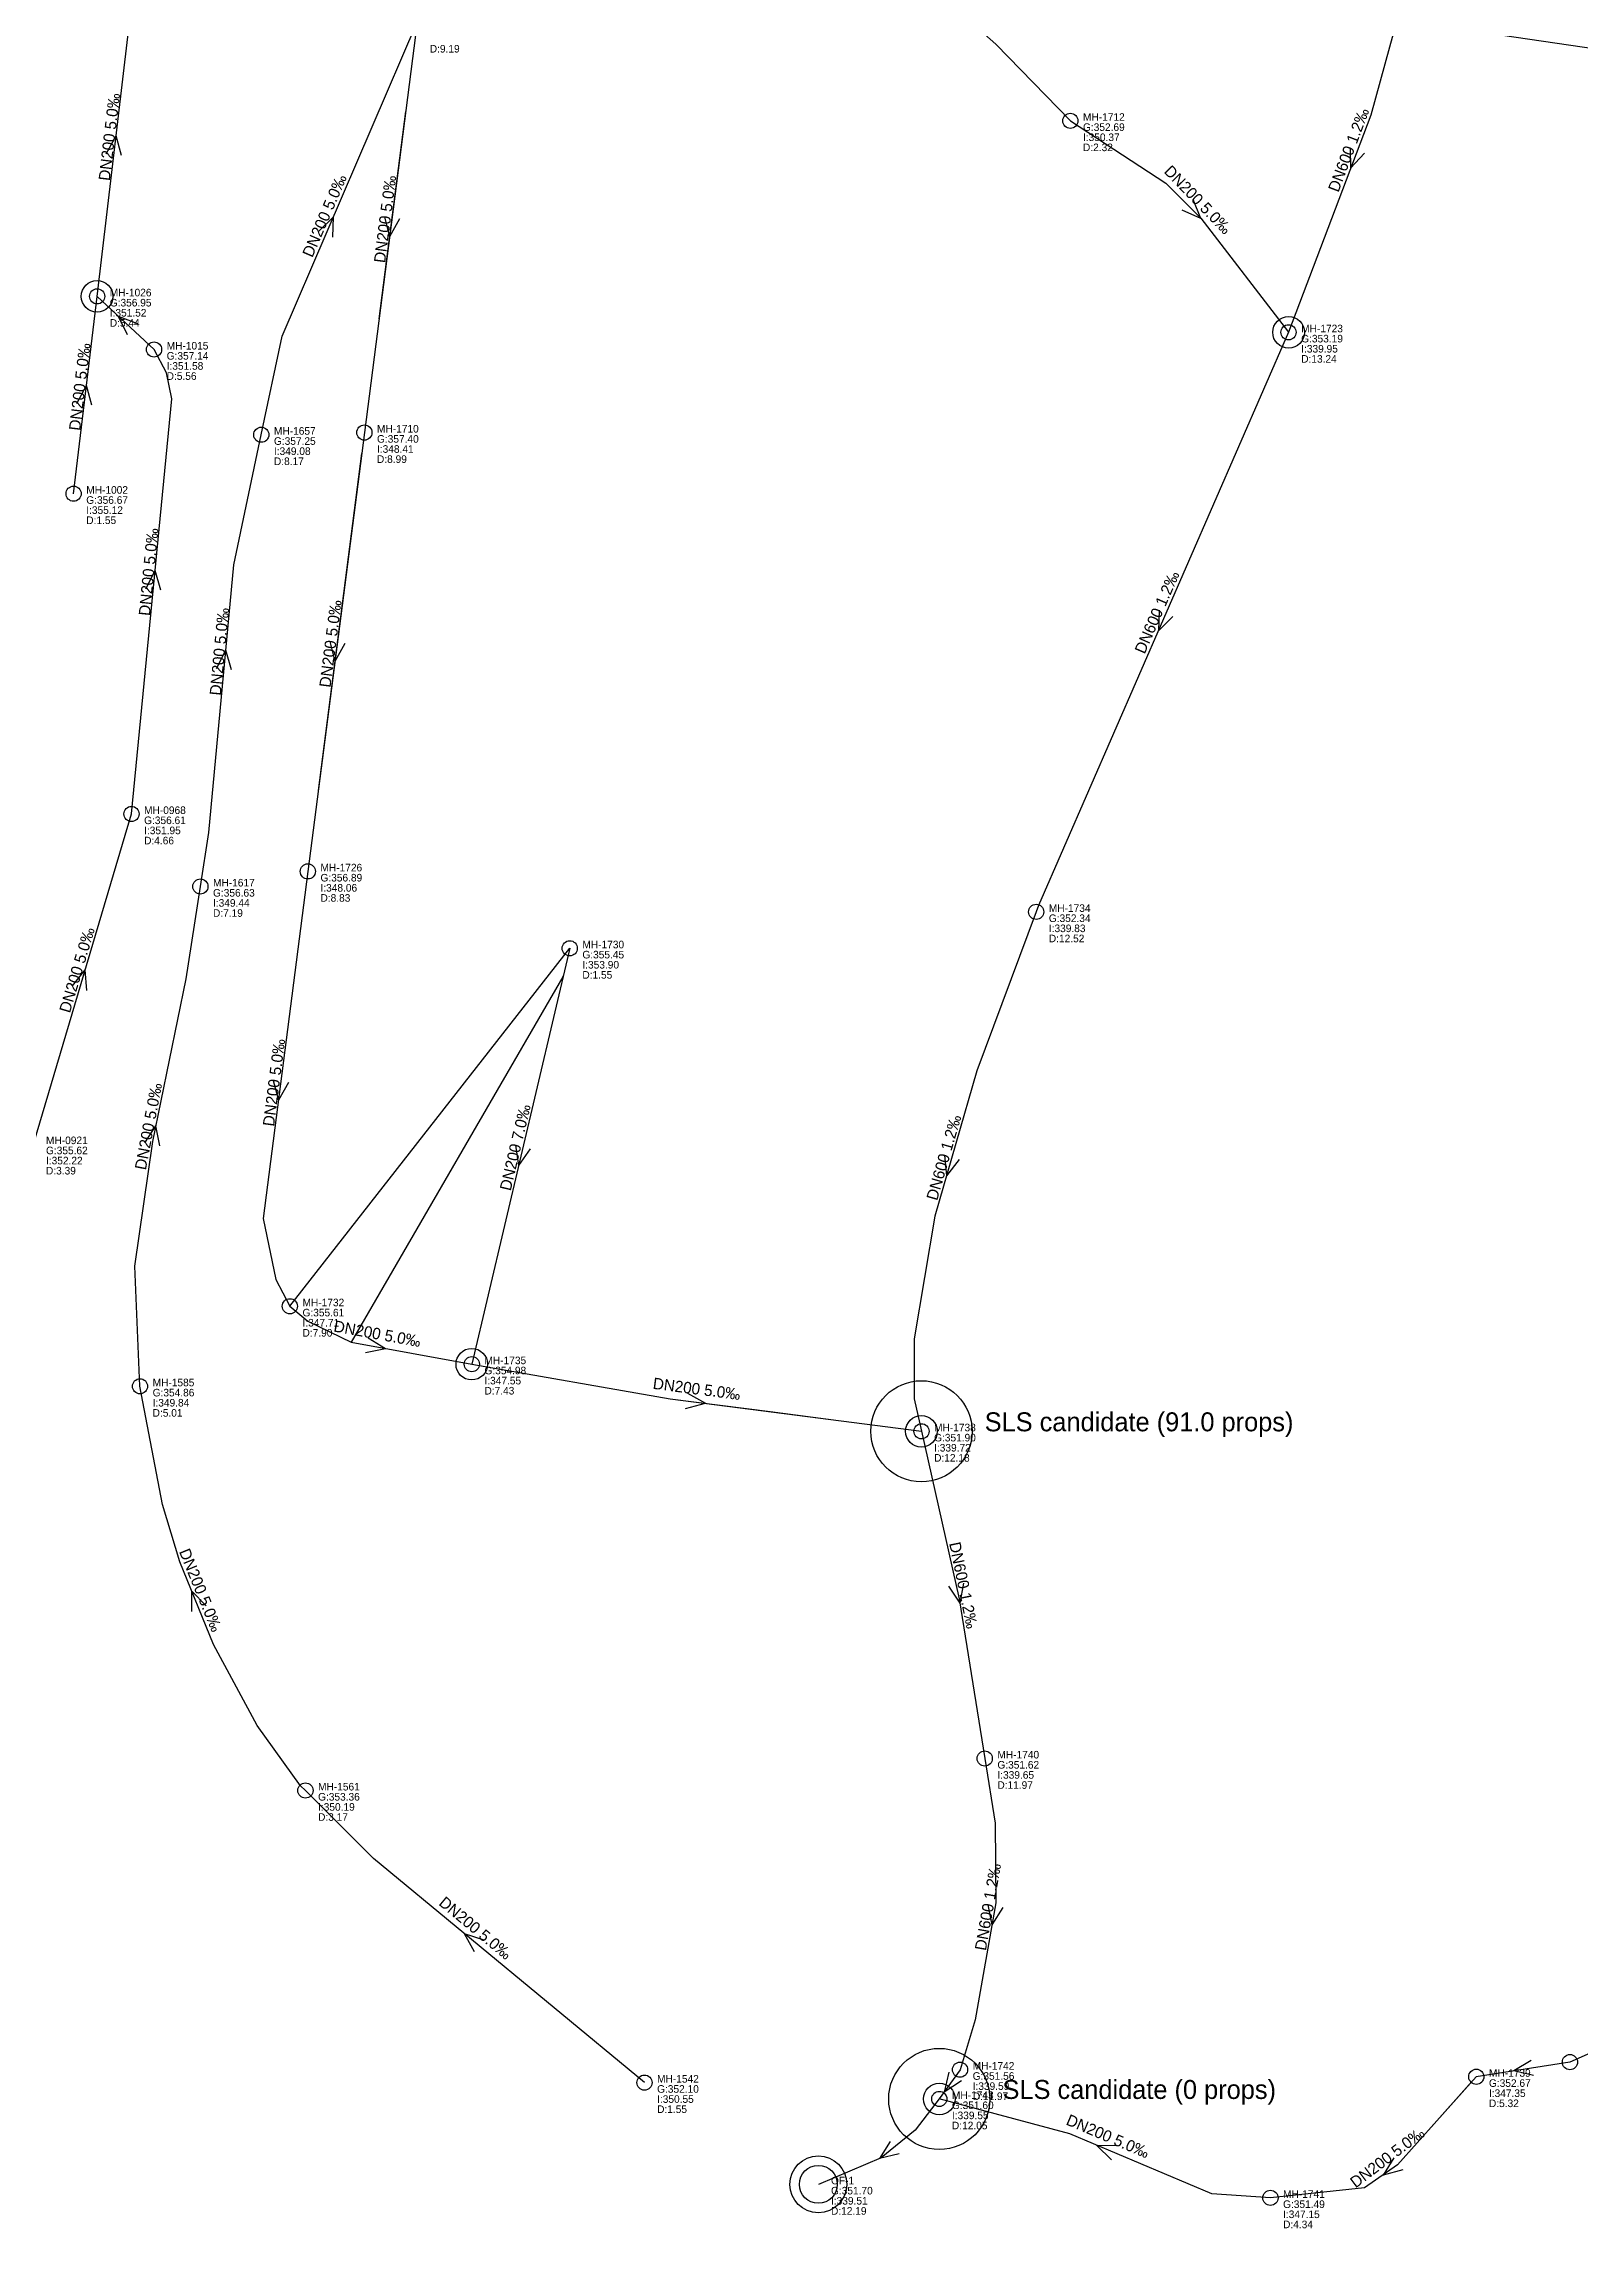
# Model space of a CAD drawing. Header units: metres. Extents: x 449913 to 451990, y 2566939 to 2570822.
# Drawn here: x 450425.2 to 450668.2, y 2567446.1 to 2567791.7 of the extents above; entities that cross this region are included whole.
import ezdxf
from ezdxf.enums import TextEntityAlignment as Align

# ---------------------------------------------------------------- set-up
doc = ezdxf.new("R2010")
doc.units = ezdxf.units.M
for name, color, linetype in [('SEW-DROP', 6, 'Continuous'), ('SEW-LABEL', 2, 'Continuous'), ('SEW-MH', 7, 'Continuous'), ('SEW-MH-LABEL', 8, 'Continuous'), ('SEW-OUTFALL', 1, 'Continuous'), ('SEW-PIPE-DN200', 3, 'Continuous'), ('SEW-PIPE-DN400', 6, 'Continuous'), ('SEW-PIPE-DN600', 2, 'Continuous'), ('SEW-RIDER', 8, 'Continuous'), ('SEW-SLS', 1, 'Continuous')]:
    doc.layers.add(name, color=color, linetype=linetype)

msp = doc.modelspace()

# ---------------------------------------------------------------- linework, layer by layer
at = {"layer": 'SEW-DROP'}
for centre in [(450433.61, 2567751.76), (450622.08, 2567746.07), (450492.88, 2567582.83), (450564.01, 2567572.21), (450566.83, 2567466.59)]:
    msp.add_circle(centre, 2.5, dxfattribs=at)
at = {"layer": 'SEW-LABEL'}
for p, q in [((450435.06, 2567774.33), (450436.61, 2567777.17)), ((450437.45, 2567774.05), (450436.61, 2567777.17)), ((450631.83, 2567775.25), (450631.89, 2567772.02)), ((450634.08, 2567774.4), (450631.89, 2567772.02)), ((450606.92, 2567767.13), (450608.15, 2567764.15)), ((450468.7, 2567762.08), (450470.99, 2567764.36)), ((450470.91, 2567761.13), (450470.99, 2567764.36)), ((450479.05, 2567764.31), (450479.86, 2567761.18)), ((450481.44, 2567764.01), (450479.86, 2567761.18)), ((450605.2, 2567765.46), (450608.15, 2567764.15)), ((450438.39, 2567745.65), (450437.01, 2567748.58)), ((450440.03, 2567747.4), (450437.01, 2567748.58)), ((450430.38, 2567734.8), (450431.93, 2567737.64)), ((450432.77, 2567734.52), (450431.93, 2567737.64)), ((450441.3, 2567705.5), (450442.79, 2567708.37)), ((450443.69, 2567705.27), (450442.79, 2567708.37)), ((450601.59, 2567702.09), (450601.49, 2567698.86)), ((450603.79, 2567701.13), (450601.49, 2567698.86)), ((450452.5, 2567692.9), (450453.98, 2567695.78)), ((450454.89, 2567692.68), (450453.98, 2567695.78)), ((450470.41, 2567697.14), (450471.22, 2567694.01)), ((450472.79, 2567696.83), (450471.22, 2567694.01)), ((450429.7, 2567642.66), (450431.7, 2567645.19)), ((450432, 2567641.97), (450431.7, 2567645.19)), ((450461.48, 2567627.71), (450462.29, 2567624.58)), ((450463.86, 2567627.41), (450462.29, 2567624.58)), ((450441.15, 2567617.84), (450442.89, 2567620.56)), ((450443.51, 2567617.39), (450442.89, 2567620.56)), ((450499.8, 2567617.46), (450500.28, 2567614.26)), ((450502.13, 2567616.91), (450500.28, 2567614.26)), ((450567.67, 2567615.87), (450567.99, 2567612.65)), ((450569.98, 2567615.2), (450567.99, 2567612.65)), ((450476.08, 2567584.66), (450479.25, 2567585.3)), ((450476.51, 2567587.02), (450479.25, 2567585.3)), ((450527.01, 2567578.22), (450529.83, 2567576.65)), ((450526.7, 2567575.84), (450529.83, 2567576.65)), ((450448.61, 2567543.71), (450448.59, 2567546.94)), ((450450.84, 2567544.62), (450448.59, 2567546.94)), ((450568.3, 2567547.7), (450570.08, 2567545.01)), ((450570.65, 2567548.19), (450570.08, 2567545.01)), ((450574.49, 2567497.3), (450575.15, 2567494.13)), ((450576.86, 2567496.88), (450575.15, 2567494.13)), ((450493.28, 2567489.86), (450491.73, 2567492.7)), ((450494.81, 2567491.71), (450491.73, 2567492.7)), ((450568.36, 2567470.82), (450567.61, 2567467.68)), ((450660.48, 2567472.68), (450657.7, 2567471.03)), ((450660.85, 2567470.31), (450657.7, 2567471.03)), ((450570.32, 2567469.43), (450567.61, 2567467.68)), ((450559.08, 2567459.88), (450557.35, 2567457.15)), ((450560.48, 2567457.93), (450557.35, 2567457.15)), ((450594.06, 2567456.98), (450591.77, 2567459.25)), ((450595, 2567459.19), (450591.77, 2567459.25)), ((450638.71, 2567457.27), (450637.04, 2567454.51)), ((450640.16, 2567455.36), (450637.04, 2567454.51))]:
    msp.add_line(p, q, dxfattribs=at)
at = {"layer": 'SEW-MH'}
for centre in [(450587.56, 2567779.53), (450433.61, 2567751.76), (450622.08, 2567746.07), (450442.61, 2567743.35), (450459.58, 2567729.87), (450475.88, 2567730.21), (450429.89, 2567720.54), (450439.04, 2567669.87), (450466.94, 2567660.79), (450449.94, 2567658.4), (450582.16, 2567654.38), (450508.37, 2567648.62), (450464.1, 2567591.99), (450492.88, 2567582.83), (450440.39, 2567579.33), (450564.01, 2567572.21), (450574.02, 2567520.45), (450466.56, 2567515.39), (450666.59, 2567472.42), (450520.19, 2567469.17), (450570.11, 2567471.22), (450651.78, 2567470.1), (450566.83, 2567466.59), (450619.21, 2567450.94)]:
    msp.add_circle(centre, 1.2, dxfattribs=at)
at = {"layer": 'SEW-OUTFALL'}
for radius in [4.5, 3]:
    msp.add_circle((450547.7, 2567453.08), radius, dxfattribs=at)
at = {"layer": 'SEW-PIPE-DN200'}
for points in [[(450506.13, 2567813.6), (450536.43, 2567810.88), (450547.25, 2567808.57), (450555.11, 2567805.69), (450562.56, 2567801.87), (450569.49, 2567797.17), (450575.8, 2567791.67), (450587.56, 2567779.53)], [(450433.61, 2567751.76), (450439.25, 2567799.59)], [(450719.72, 2567783.67), (450651.24, 2567793.69), (450644.21, 2567796.08), (450641.95, 2567798.58)], [(450459.58, 2567729.87), (450462.86, 2567745.47), (450484.23, 2567795.13)], [(450484.23, 2567795.13), (450475.88, 2567730.21)], [(450587.56, 2567779.53), (450587.56, 2567779.53), (450602.64, 2567769.69), (450608.19, 2567764.13), (450622.08, 2567746.07)], [(450429.89, 2567720.54), (450433.61, 2567751.76)], [(450442.61, 2567743.35), (450442.61, 2567743.35), (450433.61, 2567751.76), (450433.61, 2567751.76)], [(450439.04, 2567669.87), (450445.44, 2567735.56), (450444.58, 2567739.65), (450442.61, 2567743.35)], [(450449.94, 2567658.4), (450451.27, 2567666.96), (450455.25, 2567709.3), (450459.58, 2567729.87)], [(450475.88, 2567730.21), (450466.94, 2567660.79)], [(450423.52, 2567617.64), (450439.04, 2567669.87)], [(450466.94, 2567660.79), (450459.88, 2567605.9), (450461.9, 2567596.22), (450464.1, 2567591.99), (450464.1, 2567591.99)], [(450440.39, 2567579.33), (450440.39, 2567579.33), (450439.6, 2567598.32), (450442.4, 2567618.07), (450447.67, 2567643.78), (450449.94, 2567658.4)], [(450508.37, 2567648.62), (450492.88, 2567582.83)], [(450464.1, 2567591.99), (450466.94, 2567589.61), (450473.82, 2567586.29), (450492.88, 2567582.83)], [(450492.88, 2567582.83), (450524.26, 2567577.37), (450564.01, 2567572.21)], [(450466.56, 2567515.39), (450465.8, 2567516.15), (450458.94, 2567525.67), (450452.04, 2567538.49), (450446.7, 2567551.58), (450443.93, 2567560.65), (450440.39, 2567579.33)], [(450520.19, 2567469.17), (450477.31, 2567504.63), (450466.56, 2567515.39)], [(450707.89, 2567508.01), (450700.29, 2567502.89), (450691.17, 2567494.72), (450678.82, 2567480.66), (450672.16, 2567474.9), (450666.59, 2567472.42), (450666.59, 2567472.42)], [(450651.78, 2567470.1), (450651.78, 2567470.1), (450639.3, 2567456.15), (450634.07, 2567452.52), (450619.21, 2567450.94)], [(450666.59, 2567472.42), (450651.78, 2567470.1)], [(450619.21, 2567450.94), (450619.21, 2567450.94), (450609.92, 2567451.57), (450587.5, 2567461.06), (450566.83, 2567466.59)]]:
    msp.add_lwpolyline(points, dxfattribs=at)
at = {"layer": 'SEW-PIPE-DN400'}
msp.add_lwpolyline([(450570.11, 2567471.22), (450566.83, 2567466.59)], dxfattribs=at)
at = {"layer": 'SEW-PIPE-DN600'}
for points in [[(450640.84, 2567801.4), (450635.07, 2567780.42), (450622.08, 2567746.07)], [(450622.08, 2567746.07), (450582.54, 2567655.4), (450582.16, 2567654.38)], [(450582.16, 2567654.38), (450572.78, 2567629.24), (450566.14, 2567606.24), (450562.86, 2567586.86), (450562.86, 2567577.33), (450564.01, 2567572.21)], [(450564.01, 2567572.21), (450569.95, 2567545.69), (450574.02, 2567520.45)], [(450574.02, 2567520.45), (450575.67, 2567510.23), (450575.77, 2567497.64), (450572.49, 2567479.12), (450570.11, 2567471.22), (450570.11, 2567471.22)], [(450566.83, 2567466.59), (450563.02, 2567461.65), (450557.66, 2567457.29), (450547.7, 2567453.08)]]:
    msp.add_lwpolyline(points, dxfattribs=at)
at = {"layer": 'SEW-RIDER'}
for points in [[(450482.41, 2567781.01), (450478.19, 2567748.21)], [(450475.45, 2567726.91), (450468.59, 2567673.56)], [(450464.1, 2567591.99), (450508.37, 2567648.62), (450508.37, 2567648.62)], [(450507.34, 2567644.27), (450507.3, 2567644.1), (450473.82, 2567586.29)], [(450524.26, 2567577.37), (450540.07, 2567575.32), (450550.86, 2567573.92)], [(450651.09, 2567469.33), (450644.67, 2567462.16)]]:
    msp.add_lwpolyline(points, dxfattribs=at)
at = {"layer": 'SEW-SLS'}
for centre in [(450564.01, 2567572.21), (450566.83, 2567466.59)]:
    msp.add_circle(centre, 8, dxfattribs=at)

# ---------------------------------------------------------------- texts
at = {"layer": 'SEW-LABEL'}
for s, rotation, p in [('DN200 5.0‰', 83.2697, (450436.43, 2567776.88)), ('DN600 1.2‰', 69.2822, (450632.42, 2567774.62)), ('DN200 5.0‰', 66.7188, (450470.4, 2567764.18)), ('DN200 5.0‰', 82.668, (450480.05, 2567763.87)), ('DN200 5.0‰', -45.8519, (450607.1, 2567766.42)), ('DN200 5.0‰', 83.2152, (450431.75, 2567737.35)), ('DN200 5.0‰', 84.4309, (450442.64, 2567708.08)), ('DN600 1.2‰', 66.4401, (450602.09, 2567701.44)), ('DN200 5.0‰', 84.6263, (450453.84, 2567695.48)), ('DN200 5.0‰', 82.668, (450471.41, 2567696.7)), ('DN200 5.0‰', 73.4507, (450431.28, 2567644.95)), ('DN200 5.0‰', 82.668, (450462.48, 2567627.27)), ('DN200 5.0‰', 79.2611, (450442.61, 2567620.29)), ('DN200 7.0‰', 76.7509, (450500.62, 2567616.92)), ('DN600 1.2‰', 73.9064, (450568.41, 2567615.29)), ('DN200 5.0‰', -10.2862, (450477.77, 2567586.77)), ('DN200 5.0‰', -7.3919, (450528.34, 2567578.04)), ('DN200 5.0‰', 292.1646, (450449.16, 2567546.75)), ('DN600 1.2‰', -78.406, (450569.78, 2567547.68)), ('DN600 1.2‰', 79.9545, (450575.41, 2567496.81)), ('DN200 5.0‰', 320.4091, (450492.89, 2567492.94)), ('DN200 5.0‰', 337.0599, (450593.15, 2567459.87)), ('DN200 5.0‰', 37.0868, (450638.24, 2567456.61))]:
    msp.add_text(s, height=1.8, rotation=rotation, dxfattribs=at).set_placement(p, align=Align.CENTER)
at = {"layer": 'SEW-MH-LABEL'}
for s, p in [('D:9.19', (450486.23, 2567790.33)), ('G:352.69', (450589.56, 2567777.93)), ('MH-1712', (450589.56, 2567779.53)), ('I:350.37', (450589.56, 2567776.33)), ('D:2.32', (450589.56, 2567774.73)), ('G:356.95', (450435.61, 2567750.16)), ('MH-1026', (450435.61, 2567751.76)), ('I:351.52', (450435.61, 2567748.56)), ('D:5.44', (450435.61, 2567746.96)), ('MH-1723', (450624.08, 2567746.07)), ('G:357.14', (450444.61, 2567741.75)), ('MH-1015', (450444.61, 2567743.35)), ('G:353.19', (450624.08, 2567744.47)), ('I:339.95', (450624.08, 2567742.87)), ('D:5.56', (450444.61, 2567738.55)), ('I:351.58', (450444.61, 2567740.15)), ('D:13.24', (450624.08, 2567741.27)), ('G:357.25', (450461.58, 2567728.27)), ('MH-1657', (450461.58, 2567729.87)), ('G:357.40', (450477.88, 2567728.61)), ('MH-1710', (450477.88, 2567730.21)), ('D:8.17', (450461.58, 2567725.07)), ('I:349.08', (450461.58, 2567726.67)), ('D:8.99', (450477.88, 2567725.41)), ('I:348.41', (450477.88, 2567727.01)), ('G:356.67', (450431.89, 2567718.94)), ('MH-1002', (450431.89, 2567720.54)), ('D:1.55', (450431.89, 2567715.74)), ('I:355.12', (450431.89, 2567717.34)), ('MH-0968', (450441.04, 2567669.87)), ('G:356.61', (450441.04, 2567668.27)), ('I:351.95', (450441.04, 2567666.67)), ('D:4.66', (450441.04, 2567665.07)), ('G:356.89', (450468.94, 2567659.19)), ('MH-1726', (450468.94, 2567660.79)), ('G:356.63', (450451.94, 2567656.8)), ('MH-1617', (450451.94, 2567658.4)), ('I:349.44', (450451.94, 2567655.2)), ('D:8.83', (450468.94, 2567655.99)), ('I:348.06', (450468.94, 2567657.59)), ('D:7.19', (450451.94, 2567653.6)), ('G:352.34', (450584.16, 2567652.78)), ('MH-1734', (450584.16, 2567654.38)), ('MH-1730', (450510.37, 2567648.62)), ('D:12.52', (450584.16, 2567649.58)), ('I:339.83', (450584.16, 2567651.18)), ('G:355.45', (450510.37, 2567647.02)), ('I:353.90', (450510.37, 2567645.42)), ('D:1.55', (450510.37, 2567643.82)), ('MH-0921', (450425.52, 2567617.64)), ('G:355.62', (450425.52, 2567616.04)), ('I:352.22', (450425.52, 2567614.44)), ('D:3.39', (450425.52, 2567612.84)), ('G:355.61', (450466.1, 2567590.39)), ('MH-1732', (450466.1, 2567591.99)), ('D:7.90', (450466.1, 2567587.19)), ('I:347.71', (450466.1, 2567588.79)), ('MH-1735', (450494.88, 2567582.83)), ('MH-1585', (450442.39, 2567579.33)), ('G:354.98', (450494.88, 2567581.23)), ('I:347.55', (450494.88, 2567579.63)), ('G:354.86', (450442.39, 2567577.73)), ('I:349.84', (450442.39, 2567576.13)), ('D:7.43', (450494.88, 2567578.03)), ('D:5.01', (450442.39, 2567574.53)), ('MH-1738', (450566.01, 2567572.21)), ('G:351.90', (450566.01, 2567570.61)), ('I:339.72', (450566.01, 2567569.01)), ('D:12.18', (450566.01, 2567567.41)), ('MH-1740', (450576.02, 2567520.45)), ('G:351.62', (450576.02, 2567518.85)), ('I:339.65', (450576.02, 2567517.25)), ('G:353.36', (450468.56, 2567513.79)), ('MH-1561', (450468.56, 2567515.39)), ('D:11.97', (450576.02, 2567515.65)), ('D:3.17', (450468.56, 2567510.59)), ('I:350.19', (450468.56, 2567512.19)), ('MH-1542', (450522.19, 2567469.17)), ('G:351.56', (450572.11, 2567469.62)), ('MH-1742', (450572.11, 2567471.22)), ('MH-1739', (450653.78, 2567470.1)), ('G:352.10', (450522.19, 2567467.57)), ('I:350.55', (450522.19, 2567465.97)), ('MH-1743', (450568.83, 2567466.59)), ('D:11.97', (450572.11, 2567466.42)), ('I:339.59', (450572.11, 2567468.02)), ('G:352.67', (450653.78, 2567468.5)), ('D:5.32', (450653.78, 2567465.3)), ('I:347.35', (450653.78, 2567466.9)), ('D:1.55', (450522.19, 2567464.37)), ('G:351.60', (450568.83, 2567464.99)), ('D:12.05', (450568.83, 2567461.79)), ('I:339.55', (450568.83, 2567463.39)), ('OF-1', (450549.7, 2567453.08)), ('G:351.70', (450549.7, 2567451.48)), ('D:12.19', (450549.7, 2567448.28)), ('I:339.51', (450549.7, 2567449.88)), ('G:351.49', (450621.21, 2567449.34)), ('MH-1741', (450621.21, 2567450.94)), ('D:4.34', (450621.21, 2567446.14)), ('I:347.15', (450621.21, 2567447.74))]:
    msp.add_text(s, height=1.2, dxfattribs=at).set_placement(p)
at = {"layer": 'SEW-SLS'}
for s, p in [('SLS candidate (91.0 props)', (450574.01, 2567572.21)), ('SLS candidate (0 props)', (450576.83, 2567466.59))]:
    msp.add_text(s, height=3, dxfattribs=at).set_placement(p)

doc.saveas('drawing.dxf')
